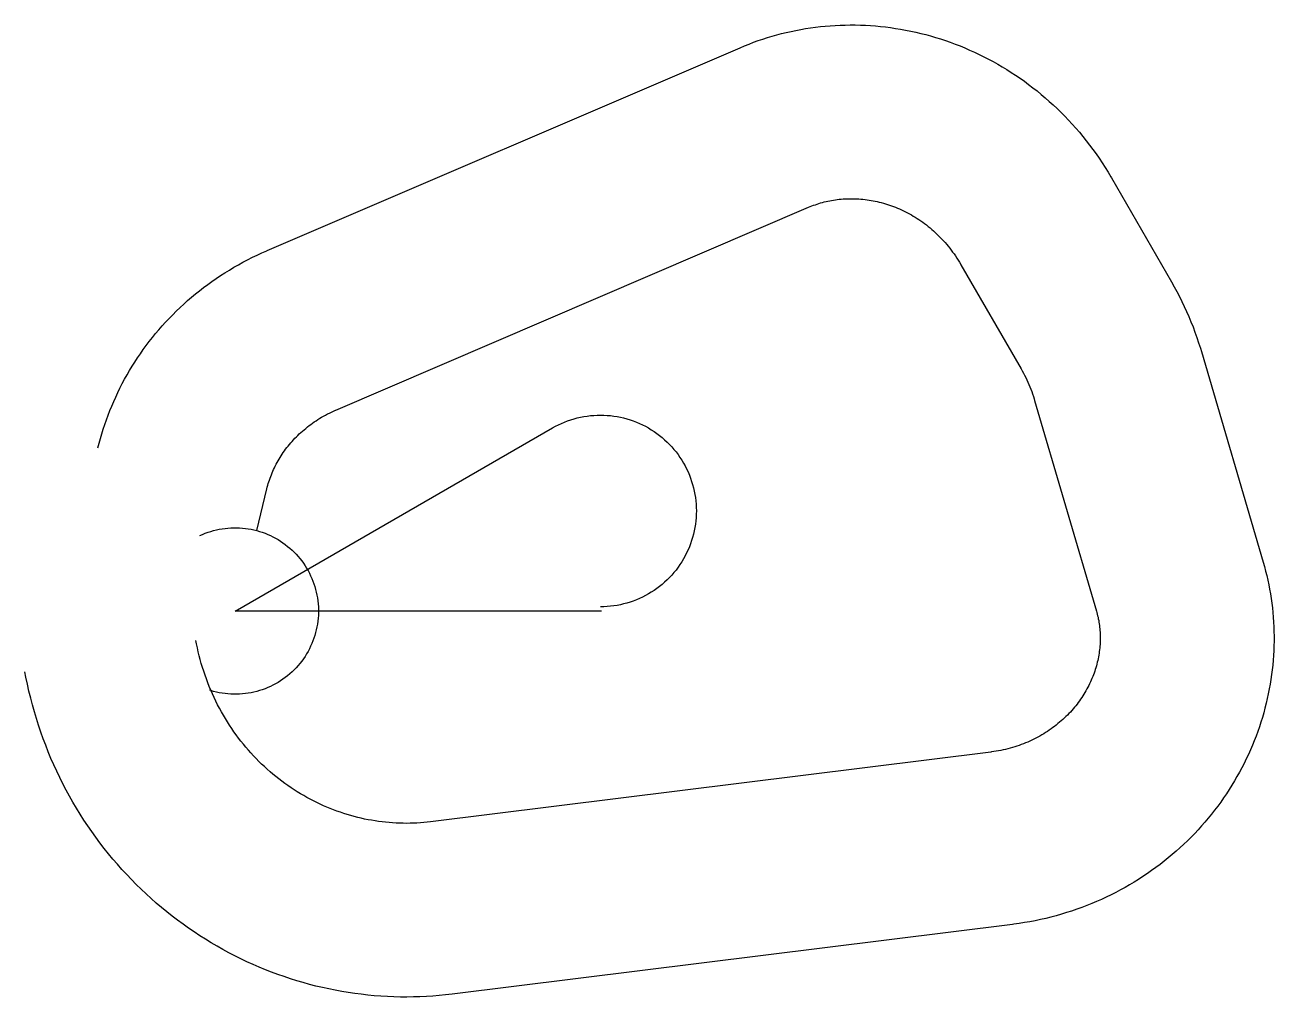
# Model space of a CAD drawing. Header units: metres. Extents: x -5564 to 27496, y -10223 to 15520.
import ezdxf

# ---------------------------------------------------------------- set-up
doc = ezdxf.new("R2010")
doc.units = ezdxf.units.M

msp = doc.modelspace()

# ---------------------------------------------------------------- linework, layer by layer
at = {"layer": 'Boundry', "color": 1}
for p, q in [((851, 9550), (13364, 14919)), ((23195, 11468), (24784, 8716)), ((2665, 5322), (15178, 10692)), ((19211, 9168), (20800, 6416)), ((25573, 6871), (27209, 1295)), ((21159, 5576), (22795, 0)), ((571, 2130), (839, 3235)), ((20002, -3734), (5172, -5583)), ((20571, -8299), (5741, -10147))]:
    msp.add_line(p, q, dxfattribs=at)
at = {"layer": 'NorminalTrack', "color": 1}
msp.add_lwpolyline([(9697, 0), (0, 0), (8398, 4848), (8398, 4848), (8476, 4891), (8555, 4931), (8635, 4969), (8717, 5003), (8799, 5035), (8883, 5064), (8968, 5090), (9053, 5113), (9140, 5133), (9227, 5150), (9314, 5163), (9402, 5174), (9490, 5182), (9579, 5187), (9668, 5188), (9756, 5187), (9845, 5182), (9933, 5174), (10021, 5163), (10108, 5149), (10195, 5133), (10282, 5113), (10367, 5090), (10452, 5064), (10536, 5035), (10619, 5003), (10700, 4969), (10780, 4931), (10859, 4891), (10937, 4848), (11013, 4802), (11087, 4754), (11160, 4703), (11230, 4650), (11299, 4594), (11366, 4536), (11431, 4475), (11494, 4413), (11554, 4348), (11612, 4281), (11668, 4212), (11721, 4142), (11772, 4069), (11820, 3995), (11866, 3919), (11909, 3841), (11949, 3762), (11987, 3682), (12021, 3600), (12053, 3518), (12082, 3434), (12108, 3349), (12131, 3263), (12151, 3177), (12167, 3090), (12181, 3003), (12192, 2915), (12200, 2826), (12204, 2738), (12206, 2649), (12204, 2561), (12200, 2472), (12192, 2384), (12181, 2296), (12167, 2209), (12150, 2122), (12131, 2035), (12108, 1950), (12082, 1865), (12053, 1781), (12021, 1698), (11986, 1617), (11949, 1537), (11909, 1458), (11866, 1380), (11820, 1304), (11772, 1230), (11721, 1157), (11668, 1086), (11612, 1018), (11554, 951), (11493, 886), (11431, 823), (11366, 763), (11299, 705), (11230, 649), (11159, 596), (11087, 545), (11013, 497), (10937, 451), (10859, 408), (10780, 368), (10700, 330), (10618, 296), (10536, 264), (10452, 235), (10367, 209), (10281, 186), (10195, 166), (10108, 149), (10021, 136), (9933, 125), (9844, 117), (9756, 112), (9667, 111)], dxfattribs=at)
at = {"layer": 'WindSpiral', "color": 5}
for points in [[(13364, 14919), (13482, 14968), (13601, 15016), (13721, 15061), (13842, 15105), (13964, 15146), (14087, 15185), (14211, 15222), (14336, 15258), (14461, 15291), (14587, 15321), (14714, 15350), (14842, 15376), (14970, 15401), (15099, 15423), (15228, 15443), (15358, 15460), (15489, 15476), (15620, 15489), (15751, 15500), (15883, 15508), (16015, 15515), (16148, 15519), (16280, 15520), (16413, 15520), (16547, 15517), (16680, 15511), (16813, 15504), (16947, 15494), (17080, 15481), (17214, 15467), (17347, 15450), (17480, 15430), (17613, 15409), (17746, 15384), (17879, 15358), (18012, 15329), (18144, 15298), (18276, 15264), (18407, 15229), (18538, 15190), (18668, 15150), (18798, 15107), (18928, 15062), (19057, 15014), (19185, 14964), (19312, 14912), (19439, 14857), (19565, 14801), (19690, 14742), (19814, 14680), (19938, 14617), (20060, 14551), (20182, 14483), (20302, 14412), (20421, 14340), (20540, 14265), (20657, 14188), (20773, 14109), (20888, 14028), (21001, 13945), (21113, 13859), (21224, 13772), (21334, 13682), (21442, 13591), (21548, 13497), (21653, 13401), (21757, 13304), (21859, 13204), (21960, 13103), (22058, 13000), (22156, 12894), (22251, 12787), (22345, 12679), (22437, 12568), (22527, 12456), (22615, 12341), (22701, 12226), (22786, 12108), (22868, 11989), (22949, 11868), (23028, 11746), (23104, 11622), (23179, 11497), (23195, 11468)], [(15178, 10692), (15222, 10710), (15267, 10728), (15311, 10745), (15357, 10761), (15403, 10777), (15449, 10792), (15496, 10806), (15544, 10819), (15591, 10832), (15640, 10843), (15688, 10854), (15737, 10864), (15787, 10874), (15836, 10882), (15886, 10890), (15937, 10897), (15988, 10903), (16039, 10908), (16090, 10912), (16142, 10916), (16194, 10918), (16246, 10920), (16298, 10920), (16351, 10920), (16404, 10919), (16457, 10917), (16510, 10914), (16564, 10910), (16617, 10905), (16671, 10899), (16725, 10892), (16778, 10884), (16832, 10875), (16886, 10866), (16940, 10855), (16994, 10843), (17048, 10830), (17102, 10817), (17156, 10802), (17210, 10786), (17264, 10769), (17318, 10752), (17371, 10733), (17425, 10713), (17478, 10692), (17531, 10671), (17584, 10648), (17637, 10624), (17690, 10599), (17742, 10573), (17794, 10547), (17846, 10519), (17897, 10490), (17948, 10460), (17999, 10429), (18049, 10397), (18099, 10365), (18149, 10331), (18198, 10296), (18247, 10260), (18295, 10223), (18343, 10186), (18391, 10147), (18437, 10107), (18484, 10067), (18529, 10025), (18575, 9982), (18619, 9939), (18663, 9895), (18706, 9849), (18749, 9803), (18791, 9756), (18832, 9708), (18873, 9659), (18913, 9609), (18952, 9559), (18990, 9507), (19028, 9455), (19065, 9402), (19101, 9348), (19136, 9293), (19170, 9238), (19204, 9181), (19211, 9168)], [(-3631, 4320), (-3599, 4445), (-3566, 4570), (-3530, 4694), (-3492, 4817), (-3451, 4941), (-3409, 5063), (-3364, 5185), (-3317, 5307), (-3268, 5428), (-3216, 5548), (-3163, 5667), (-3107, 5786), (-3049, 5904), (-2989, 6021), (-2927, 6137), (-2863, 6252), (-2796, 6367), (-2728, 6480), (-2657, 6592), (-2584, 6704), (-2510, 6814), (-2433, 6923), (-2354, 7030), (-2273, 7137), (-2191, 7242), (-2106, 7346), (-2019, 7449), (-1931, 7551), (-1840, 7650), (-1748, 7749), (-1654, 7846), (-1558, 7942), (-1460, 8036), (-1360, 8128), (-1259, 8219), (-1155, 8308), (-1051, 8396), (-944, 8481), (-836, 8565), (-726, 8648), (-615, 8728), (-502, 8807), (-387, 8884), (-271, 8959), (-154, 9031), (-35, 9103), (86, 9172), (207, 9239), (330, 9304), (455, 9367), (580, 9427), (707, 9486), (835, 9543), (851, 9550)], [(24784, 8716), (24856, 8589), (24926, 8460), (24993, 8330), (25059, 8199), (25122, 8066), (25183, 7933), (25242, 7797), (25298, 7661), (25352, 7523), (25404, 7385), (25454, 7245), (25501, 7104), (25546, 6963), (25573, 6871)], [(20800, 6416), (20833, 6359), (20864, 6301), (20895, 6242), (20924, 6183), (20953, 6123), (20981, 6062), (21007, 6000), (21033, 5938), (21058, 5875), (21082, 5812), (21104, 5748), (21126, 5683), (21146, 5618), (21159, 5576)], [(839, 3235), (851, 3282), (864, 3329), (877, 3376), (892, 3423), (907, 3469), (923, 3516), (941, 3563), (959, 3610), (978, 3656), (997, 3702), (1018, 3749), (1040, 3795), (1062, 3840), (1086, 3886), (1110, 3931), (1135, 3977), (1161, 4021), (1188, 4066), (1216, 4110), (1245, 4154), (1274, 4198), (1305, 4241), (1336, 4284), (1369, 4327), (1402, 4369), (1436, 4411), (1471, 4452), (1506, 4493), (1543, 4534), (1580, 4574), (1619, 4613), (1658, 4652), (1698, 4690), (1739, 4728), (1780, 4766), (1823, 4802), (1866, 4838), (1910, 4874), (1955, 4909), (2000, 4943), (2047, 4976), (2094, 5009), (2141, 5041), (2190, 5072), (2239, 5103), (2289, 5133), (2340, 5162), (2391, 5190), (2444, 5218), (2496, 5244), (2550, 5270), (2604, 5295), (2658, 5320), (2665, 5322)], [(-932, 1998), (-861, 2029), (-790, 2058), (-718, 2085), (-645, 2108), (-571, 2130), (-496, 2148), (-421, 2164), (-345, 2178), (-269, 2188), (-192, 2196), (-115, 2202), (-38, 2204), (38, 2204), (115, 2202), (192, 2196), (269, 2188), (345, 2178), (421, 2164), (496, 2148), (571, 2130), (645, 2108), (718, 2085), (790, 2058), (861, 2029), (932, 1998), (1001, 1964), (1069, 1928), (1136, 1890), (1201, 1849), (1265, 1806), (1327, 1761), (1387, 1713), (1446, 1664), (1504, 1612), (1559, 1559), (1612, 1504), (1664, 1446), (1713, 1387), (1761, 1327), (1806, 1265), (1849, 1201), (1890, 1136), (1928, 1069), (1964, 1001), (1998, 932), (2029, 861), (2058, 790), (2085, 718), (2108, 645), (2130, 571), (2148, 496), (2164, 421), (2178, 345), (2188, 269), (2196, 192), (2202, 115), (2204, 38), (2204, -38), (2202, -115), (2196, -192), (2188, -269), (2178, -345), (2164, -421), (2148, -496), (2130, -571), (2108, -645), (2085, -718), (2058, -790), (2029, -861), (1998, -932), (1964, -1001), (1928, -1069), (1890, -1136), (1849, -1201), (1806, -1265), (1761, -1327), (1713, -1387), (1664, -1446), (1612, -1504), (1559, -1559), (1504, -1612), (1446, -1664), (1387, -1713), (1327, -1761), (1265, -1806), (1201, -1849), (1136, -1890), (1069, -1928), (1001, -1964), (932, -1998), (861, -2029), (790, -2058), (718, -2085), (645, -2108), (571, -2130), (496, -2148), (421, -2164), (345, -2178), (269, -2188), (192, -2196), (115, -2202), (38, -2204), (-38, -2204), (-115, -2202), (-192, -2196), (-269, -2188), (-345, -2178), (-421, -2164), (-496, -2148), (-571, -2130), (-645, -2108), (-681, -2097)], [(27209, 1295), (27242, 1177), (27274, 1058), (27304, 938), (27331, 818), (27356, 696), (27380, 575), (27401, 452), (27420, 329), (27437, 206), (27452, 82), (27465, -43), (27475, -167), (27484, -293), (27490, -418), (27494, -544), (27496, -670), (27496, -797), (27493, -923), (27488, -1050), (27482, -1177), (27472, -1304), (27461, -1431), (27447, -1558), (27431, -1685), (27413, -1811), (27393, -1938), (27370, -2065), (27345, -2191), (27318, -2317), (27289, -2443), (27257, -2569), (27223, -2694), (27187, -2818), (27149, -2943), (27108, -3067), (27065, -3190), (27020, -3313), (26973, -3435), (26923, -3556), (26872, -3677), (26818, -3797), (26762, -3917), (26704, -4035), (26643, -4153), (26581, -4270), (26516, -4385), (26449, -4500), (26381, -4614), (26310, -4727), (26237, -4839), (26161, -4950), (26084, -5059), (26005, -5168), (25924, -5275), (25841, -5381), (25756, -5485), (25669, -5589), (25579, -5691), (25489, -5791), (25396, -5890), (25301, -5988), (25204, -6084), (25106, -6178), (25006, -6271), (24904, -6362), (24800, -6452), (24695, -6540), (24588, -6626), (24479, -6711), (24369, -6794), (24257, -6874), (24143, -6954), (24028, -7031), (23912, -7106), (23793, -7179), (23674, -7251), (23553, -7320), (23431, -7388), (23307, -7453), (23182, -7516), (23056, -7577), (22928, -7636), (22799, -7693), (22670, -7748), (22538, -7801), (22406, -7851), (22273, -7899), (22139, -7945), (22004, -7988), (21867, -8030), (21730, -8069), (21592, -8105), (21454, -8139), (21314, -8171), (21174, -8201), (21033, -8228), (20891, -8252), (20749, -8275), (20606, -8294), (20571, -8299)], [(22795, 0), (22807, -41), (22818, -82), (22828, -124), (22838, -166), (22846, -209), (22855, -252), (22862, -295), (22869, -339), (22875, -383), (22880, -427), (22885, -472), (22889, -516), (22892, -562), (22894, -607), (22896, -653), (22896, -699), (22896, -745), (22895, -791), (22893, -837), (22891, -884), (22887, -931), (22883, -978), (22878, -1025), (22872, -1072), (22865, -1120), (22858, -1167), (22849, -1215), (22840, -1262), (22830, -1310), (22818, -1358), (22806, -1405), (22794, -1453), (22780, -1501), (22765, -1548), (22750, -1596), (22733, -1643), (22716, -1690), (22697, -1738), (22678, -1785), (22658, -1832), (22637, -1879), (22615, -1925), (22592, -1972), (22569, -2018), (22544, -2064), (22518, -2110), (22492, -2155), (22465, -2201), (22436, -2246), (22407, -2290), (22377, -2335), (22346, -2378), (22315, -2422), (22282, -2465), (22248, -2508), (22214, -2550), (22178, -2592), (22142, -2634), (22105, -2675), (22067, -2715), (22028, -2755), (21989, -2794), (21948, -2833), (21907, -2872), (21865, -2909), (21822, -2946), (21778, -2983), (21734, -3019), (21688, -3054), (21642, -3089), (21595, -3123), (21548, -3156), (21499, -3188), (21450, -3220), (21400, -3251), (21350, -3281), (21298, -3311), (21246, -3339), (21194, -3367), (21140, -3394), (21086, -3420), (21031, -3446), (20976, -3470), (20920, -3494), (20864, -3516), (20807, -3538), (20749, -3559), (20691, -3579), (20632, -3598), (20572, -3616), (20513, -3633), (20452, -3649), (20391, -3664), (20330, -3678), (20268, -3691), (20206, -3703), (20144, -3713), (20081, -3723), (20017, -3732), (20002, -3734)], [(5172, -5583), (5082, -5593), (4992, -5602), (4901, -5609), (4810, -5615), (4719, -5619), (4628, -5622), (4536, -5623), (4444, -5622), (4352, -5620), (4260, -5616), (4168, -5611), (4075, -5603), (3983, -5595), (3890, -5584), (3797, -5572), (3705, -5559), (3612, -5543), (3520, -5526), (3427, -5508), (3335, -5487), (3243, -5466), (3151, -5442), (3059, -5417), (2968, -5390), (2876, -5361), (2786, -5331), (2695, -5299), (2605, -5266), (2515, -5230), (2426, -5194), (2337, -5155), (2248, -5115), (2160, -5073), (2073, -5030), (1986, -4985), (1900, -4938), (1814, -4890), (1730, -4840), (1645, -4789), (1562, -4736), (1479, -4681), (1397, -4625), (1316, -4568), (1236, -4509), (1157, -4448), (1078, -4386), (1001, -4322), (924, -4257), (848, -4190), (774, -4122), (700, -4053), (628, -3982), (556, -3909), (486, -3835), (417, -3760), (349, -3684), (282, -3606), (217, -3527), (152, -3446), (89, -3364), (28, -3281), (-33, -3197), (-92, -3112), (-149, -3025), (-205, -2937), (-260, -2848), (-313, -2758), (-365, -2667), (-416, -2575), (-464, -2481), (-512, -2387), (-557, -2291), (-602, -2195), (-644, -2098), (-685, -1999), (-724, -1900), (-762, -1800), (-798, -1699), (-832, -1597), (-865, -1495), (-896, -1392), (-925, -1288), (-952, -1183), (-977, -1078), (-1001, -972), (-1023, -865), (-1038, -784)], [(5741, -10147), (5571, -10167), (5401, -10184), (5231, -10198), (5060, -10208), (4888, -10216), (4717, -10221), (4545, -10223), (4373, -10222), (4200, -10217), (4028, -10210), (3855, -10200), (3683, -10187), (3510, -10170), (3338, -10151), (3166, -10129), (2994, -10103), (2822, -10075), (2650, -10043), (2479, -10009), (2309, -9971), (2138, -9931), (1969, -9887), (1799, -9841), (1631, -9791), (1463, -9739), (1296, -9683), (1130, -9625), (964, -9563), (800, -9499), (636, -9431), (474, -9361), (312, -9288), (152, -9211), (-8, -9132), (-166, -9050), (-323, -8966), (-478, -8878), (-632, -8788), (-785, -8694), (-936, -8599), (-1086, -8500), (-1234, -8398), (-1381, -8294), (-1526, -8187), (-1669, -8078), (-1810, -7966), (-1950, -7851), (-2088, -7734), (-2223, -7614), (-2357, -7492), (-2489, -7367), (-2619, -7240), (-2747, -7111), (-2872, -6979), (-2996, -6845), (-3117, -6708), (-3236, -6569), (-3353, -6428), (-3467, -6285), (-3579, -6140), (-3689, -5992), (-3796, -5843), (-3900, -5691), (-4002, -5538), (-4102, -5382), (-4199, -5225), (-4293, -5065), (-4384, -4904), (-4473, -4742), (-4559, -4577), (-4642, -4411), (-4723, -4243), (-4800, -4074), (-4875, -3903), (-4947, -3730), (-5016, -3557), (-5082, -3381), (-5145, -3205), (-5204, -3027), (-5261, -2848), (-5315, -2668), (-5366, -2486), (-5413, -2304), (-5458, -2121), (-5499, -1936), (-5537, -1751), (-5564, -1610)]]:
    msp.add_lwpolyline(points, dxfattribs=at)

doc.saveas('drawing.dxf')
